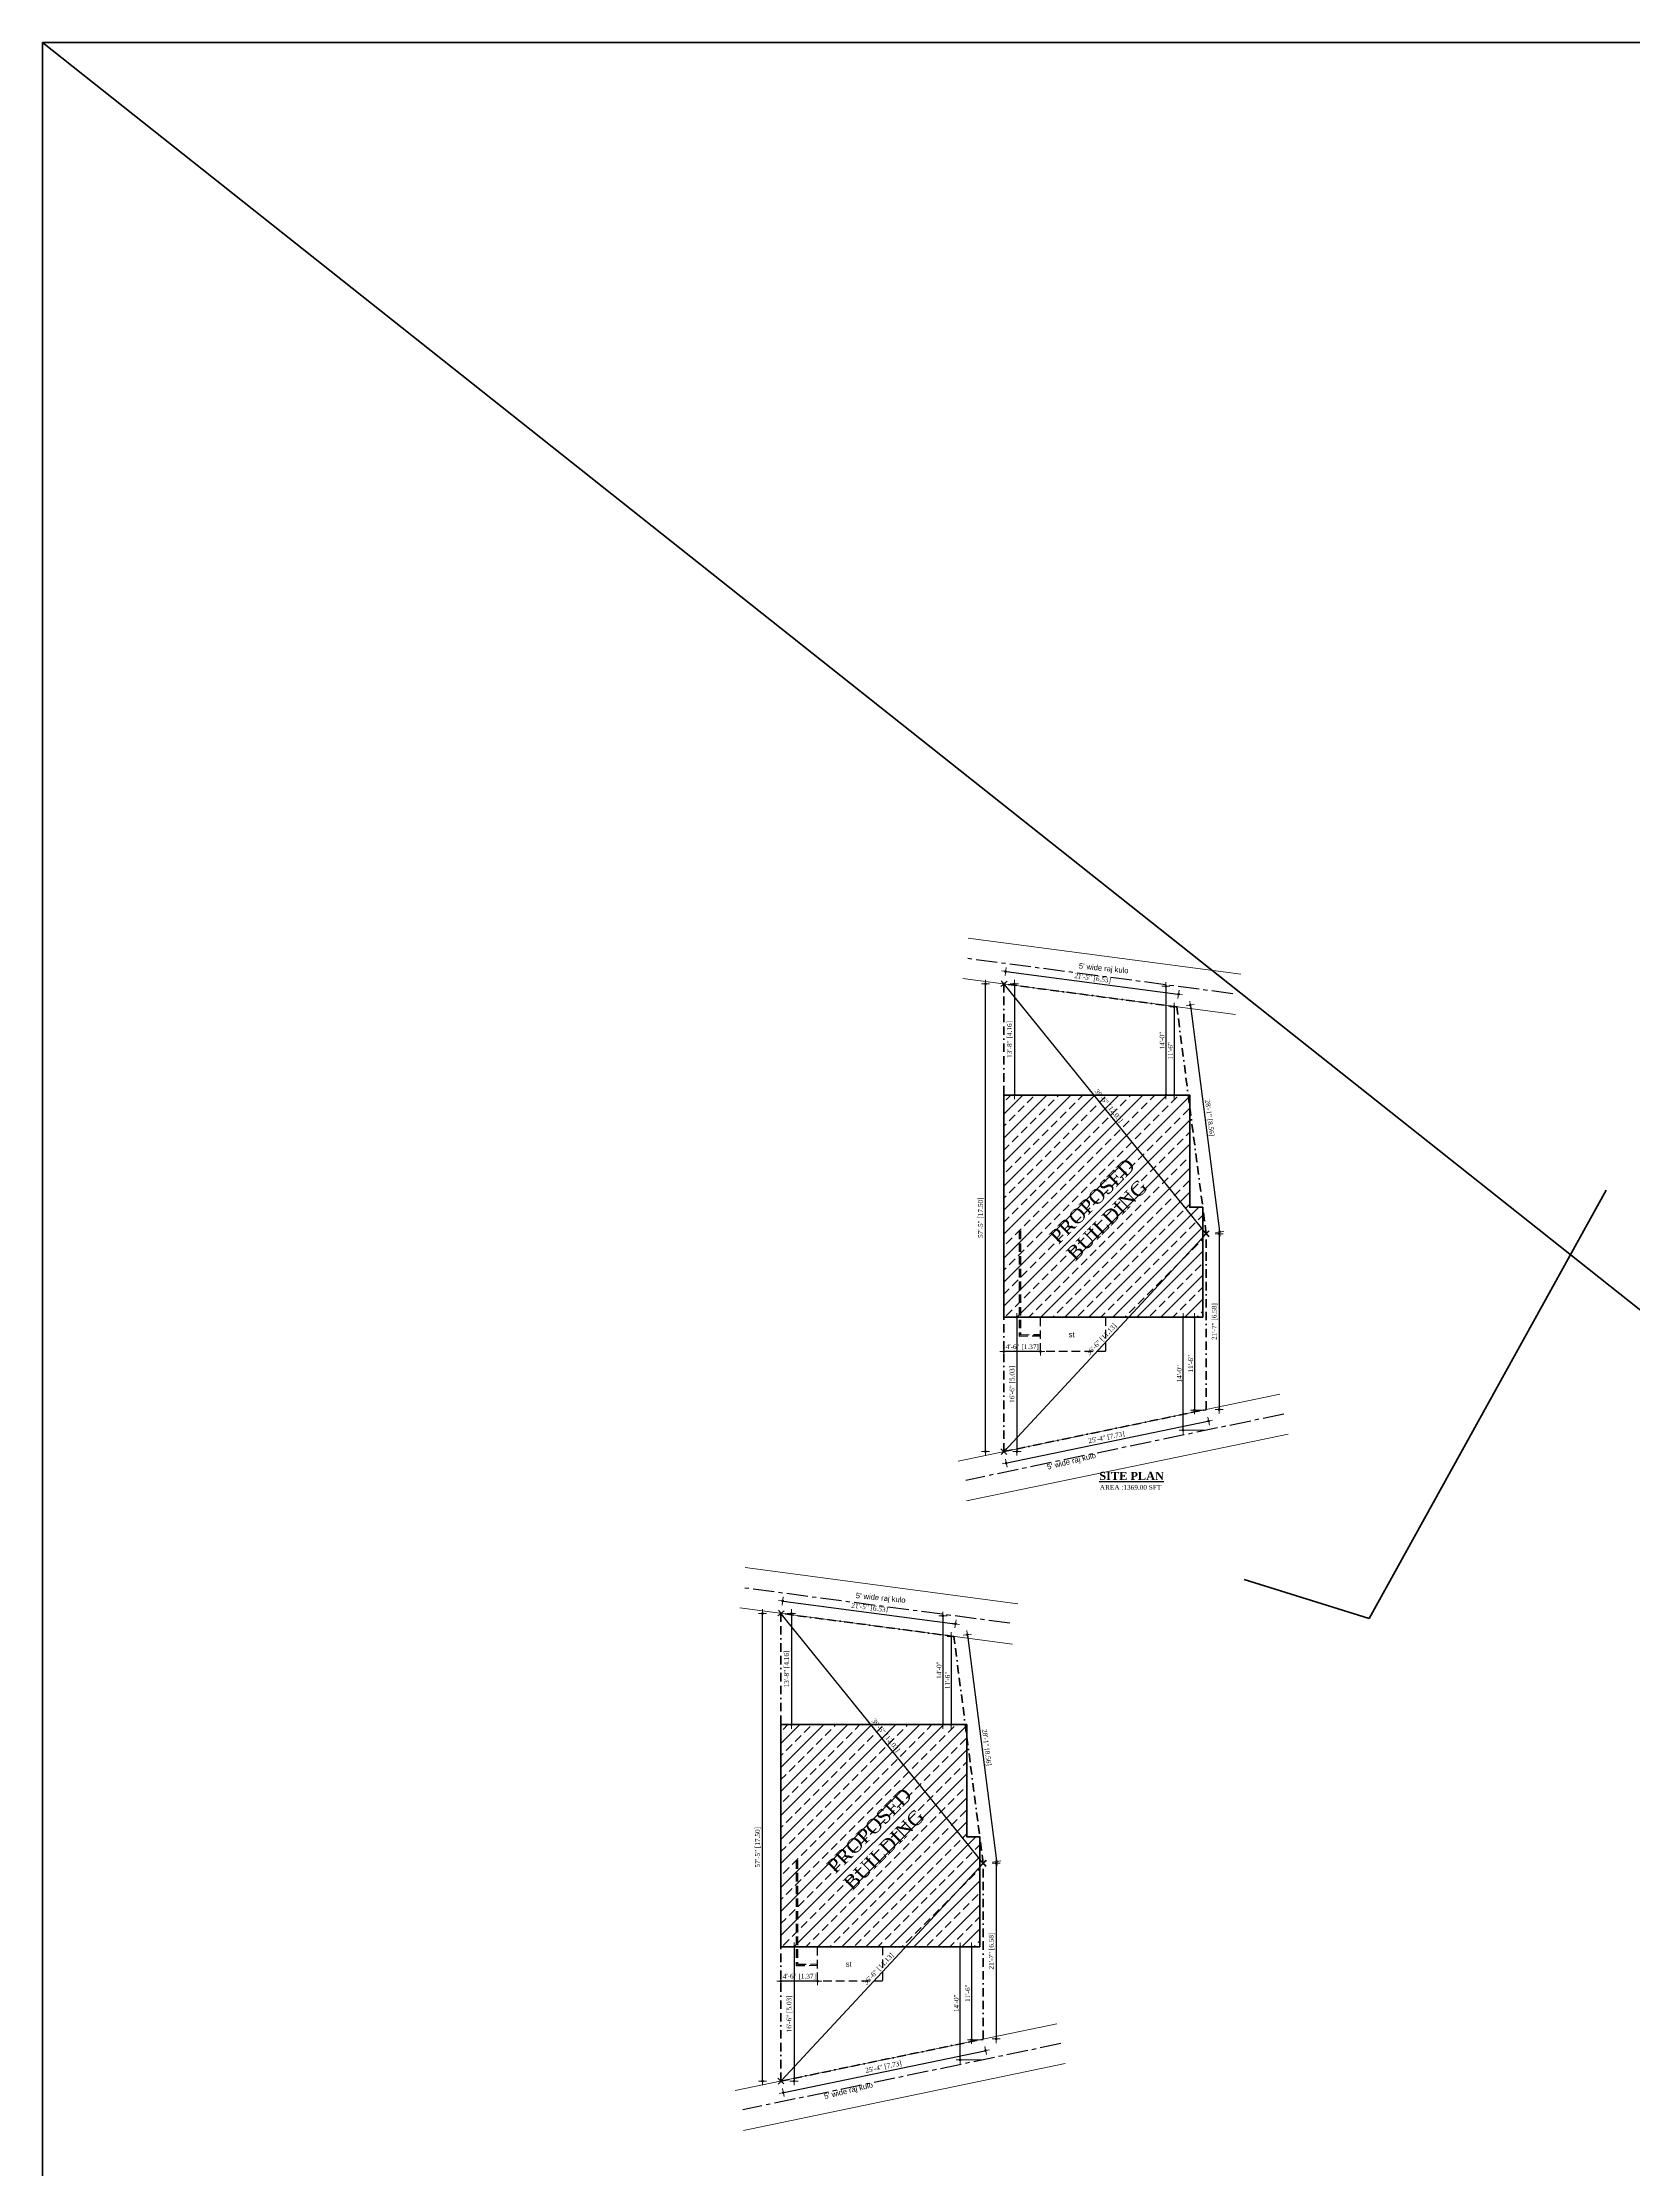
# Model space of a CAD drawing. Header units: feet. Extents: x 4160 to 31260, y -20219 to -1382.
# Drawn here: x 4160 to 6504, y -4836 to -1703 of the extents above; entities that cross this region are included whole.
import ezdxf

# ---------------------------------------------------------------- set-up
doc = ezdxf.new("R2010")
doc.units = ezdxf.units.FT
doc.header["$LTSCALE"] = 50
doc.header["$MEASUREMENT"] = 0
doc.header["$PDMODE"] = 34
for name, pattern in [('BORDER', [1.75, 0.5, -0.25, 0.5, -0.25, 0, -0.25]), ('CENTER', [2, 1.25, -0.25, 0.25, -0.25]), ('HIDDEN', [0.375, 0.25, -0.125])]:
    doc.linetypes.add(name, pattern=pattern)
for name, color, linetype in [('CL', 253, 'CENTER'), ('DW', 10, 'Continuous'), ('Text', 7, 'Continuous')]:
    doc.layers.add(name, color=color, linetype=linetype)
for name, color, linetype, lineweight in [('DIMENSION', 142, 'Continuous', 13), ('HACTH', 8, 'Continuous', 13), ('stair', 140, 'Continuous', 18), ('Text_.13', 254, 'Continuous', 13), ('wall', 6, 'Continuous', 40)]:
    doc.layers.add(name, color=color, linetype=linetype, lineweight=lineweight)
doc.styles.add('7 INCH', font='times.ttf', dxfattribs={"height": 7})
doc.styles.add('PRADEEP', font='times.ttf', dxfattribs={"height": 7})
doc.styles.get("Standard").update_dxf_attribs({"font": 'arial.ttf'})
doc.dimstyles.new('7 INCH', dxfattribs={"dimscale": 0, "dimtxt": 7, "dimasz": 1, "dimexe": 2, "dimexo": 9, "dimgap": 2, "dimtad": 1, "dimdec": 0, "dimzin": 3, "dimdsep": 46, "dimlunit": 4, "dimtxsty": '7 INCH', "dimblk": 'DIM', "dimcen": 3, "dimdle": 3, "dimse1": 1, "dimse2": 1, "dimclrd": 256, "dimclre": 256, "dimclrt": 7, "dimadec": 1, "dimazin": 2, "dimtfac": 1, "dimtdec": 0, "dimtix": 1, "dimtofl": 0, "dimtmove": 2, "dimatfit": 3, "dimldrblk": 'DIM', "dimfxl": 2, "dimfrac": 2, "dimtolj": 2, "dimtzin": 0, "dimarcsym": 0})

# ---------------------------------------------------------------- blocks, each defined once
blk = doc.blocks.new('DIM')
at = {"layer": 'DIMENSION'}
h = blk.add_hatch(color=256, dxfattribs=at)
h.paths.add_polyline_path([(0, 1.3), (0, 0), (1.3, 0, 0.414214)])
h.paths.add_polyline_path([(1.3, 0), (0, 0), (0, -1.3, 0.414214)])
h.paths.add_polyline_path([(0, 0), (-1.3, 0, 0.414214), (0, -1.3)])
h.paths.add_polyline_path([(0, 1.3, 0.414214), (-1.3, 0), (0, 0)])
for p, q in [((-6, 0), (6, 0)), ((0, 6), (0, -6))]:
    blk.add_line(p, q, dxfattribs=at)
blk.add_circle((0, 0), 1.28, dxfattribs=at)
blk = doc.blocks.new('*D145')
at = {"layer": 'Defpoints', "color": 0, "ltscale": 0.1, "transparency": 16777216}
for p in [(5220.6, -4016.9), (5247.8, -4016.9), (5247.8, -4705.9)]:
    blk.add_point(p, dxfattribs=at)
at = {"layer": 'DIMENSION', "lineweight": -2, "ltscale": 0.1, "transparency": 16777216}
blk.add_line((5220.6, -4704.9), (5220.6, -4017.9), dxfattribs=at)
for p, rotation in [((5220.6, -4016.9), 90), ((5220.6, -4705.9), 270)]:
    blk.add_blockref('DIM', p, dxfattribs=dict(at, rotation=rotation))
at = {"layer": 'DIMENSION', "color": 7, "ltscale": 0.1, "transparency": 16777216, "insert": (5214, -4361.4), "char_height": 7, "attachment_point": 5, "rotation": 90, "style": '7 INCH'}
blk.add_mtext('\\A2;57\'-5" [17.50]', dxfattribs=at)
blk = doc.blocks.new('*D146')
at = {"layer": 'Defpoints', "color": 0, "ltscale": 0.1, "transparency": 16777216}
for p in [(5247.8, -4016.9), (5505, -4032.3), (5502.6, -4050.7)]:
    blk.add_point(p, dxfattribs=at)
at = {"layer": 'DIMENSION', "lineweight": -2, "ltscale": 0.1, "transparency": 16777216}
blk.add_line((5251.2, -3998.7), (5504, -4032.2), dxfattribs=at)
for p, rotation in [((5250.3, -3998.6), 172.4452211242076), ((5505, -4032.3), 352.4452211242076)]:
    blk.add_blockref('DIM', p, dxfattribs=dict(at, rotation=rotation))
at = {"layer": 'DIMENSION', "color": 7, "ltscale": 0.1, "transparency": 16777216, "insert": (5378.5, -4009), "char_height": 7, "attachment_point": 5, "rotation": 352.4452, "style": '7 INCH'}
blk.add_mtext('\\A2;21\'-5" [6.53]', dxfattribs=at)
blk = doc.blocks.new('*D147')
at = {"layer": 'Defpoints', "color": 0, "ltscale": 0.1, "transparency": 16777216}
for p in [(5502.6, -4050.7), (5545.8, -4384.9), (5565.7, -4382.4)]:
    blk.add_point(p, dxfattribs=at)
at = {"layer": 'DIMENSION', "lineweight": -2, "ltscale": 0.1, "transparency": 16777216}
blk.add_line((5522.6, -4049.1), (5565.5, -4381.4), dxfattribs=at)
for p, rotation in [((5522.4, -4048.2), 97.37076772176067), ((5565.7, -4382.4), 277.3707677217607)]:
    blk.add_blockref('DIM', p, dxfattribs=dict(at, rotation=rotation))
at = {"layer": 'DIMENSION', "color": 7, "ltscale": 0.1, "transparency": 16777216, "insert": (5550.5, -4214.4), "char_height": 7, "attachment_point": 5, "rotation": 277.3708, "style": '7 INCH'}
blk.add_mtext('\\A2;28\'-1" [8.56]', dxfattribs=at)
blk = doc.blocks.new('*D148')
at = {"layer": 'Defpoints', "color": 0, "ltscale": 0.1, "transparency": 16777216}
for p in [(5545.8, -4384.9), (5545.8, -4643.9), (5564.9, -4643.9)]:
    blk.add_point(p, dxfattribs=at)
at = {"layer": 'DIMENSION', "lineweight": -2, "ltscale": 0.1, "transparency": 16777216}
blk.add_line((5564.9, -4385.9), (5564.9, -4642.9), dxfattribs=at)
for p, rotation in [((5564.9, -4384.9), 90), ((5564.9, -4643.9), 270)]:
    blk.add_blockref('DIM', p, dxfattribs=dict(at, rotation=rotation))
at = {"layer": 'DIMENSION', "color": 7, "ltscale": 0.1, "transparency": 16777216, "insert": (5558.4, -4514.4), "char_height": 7, "attachment_point": 5, "rotation": 90, "style": '7 INCH'}
blk.add_mtext('\\A2;21\'-7" [6.58]', dxfattribs=at)
blk = doc.blocks.new('*D149')
at = {"layer": 'Defpoints', "color": 0, "ltscale": 0.1, "transparency": 16777216}
for p in [(5545.8, -4643.9), (5549.3, -4660.9), (5247.8, -4705.9)]:
    blk.add_point(p, dxfattribs=at)
at = {"layer": 'DIMENSION', "lineweight": -2, "ltscale": 0.1, "transparency": 16777216}
blk.add_line((5252.3, -4722.7), (5548.4, -4661.1), dxfattribs=at)
for p, rotation in [((5549.3, -4660.9), 11.7520700005741), ((5251.3, -4722.9), 191.7520700005741)]:
    blk.add_blockref('DIM', p, dxfattribs=dict(at, rotation=rotation))
at = {"layer": 'DIMENSION', "color": 7, "ltscale": 0.1, "transparency": 16777216, "insert": (5399, -4685.5), "char_height": 7, "attachment_point": 5, "rotation": 11.7521, "style": '7 INCH'}
blk.add_mtext('\\A2;25\'-4" [7.73]', dxfattribs=at)
blk = doc.blocks.new('*D150')
at = {"layer": 'Defpoints', "color": 0, "ltscale": 0.1, "transparency": 16777216}
for p in [(5247.8, -4016.9), (5247.8, -4180.8), (5263.2, -4180.8)]:
    blk.add_point(p, dxfattribs=at)
at = {"layer": 'DIMENSION', "lineweight": -2, "ltscale": 0.1, "transparency": 16777216}
blk.add_line((5263.2, -4017.9), (5263.2, -4179.8), dxfattribs=at)
for p, rotation in [((5263.2, -4016.9), 90), ((5263.2, -4180.8), 270)]:
    blk.add_blockref('DIM', p, dxfattribs=dict(at, rotation=rotation))
at = {"layer": 'DIMENSION', "color": 7, "ltscale": 0.1, "transparency": 16777216, "insert": (5256.7, -4098.8), "char_height": 7, "attachment_point": 5, "rotation": 90, "style": '7 INCH'}
blk.add_mtext('\\A2;13\'-8" [4.16]', dxfattribs=at)
blk = doc.blocks.new('*D151')
at = {"layer": 'Defpoints', "color": 0, "ltscale": 0.1, "transparency": 16777216}
for p in [(5502.6, -4050.7), (5498.7, -4180.8), (5502.6, -4180.8)]:
    blk.add_point(p, dxfattribs=at)
at = {"layer": 'DIMENSION', "lineweight": -2, "ltscale": 0.1, "transparency": 16777216}
blk.add_line((5498.7, -4051.7), (5498.7, -4179.8), dxfattribs=at)
for p, rotation in [((5498.7, -4050.7), 90), ((5498.7, -4180.8), 270)]:
    blk.add_blockref('DIM', p, dxfattribs=dict(at, rotation=rotation))
at = {"layer": 'DIMENSION', "color": 7, "ltscale": 0.1, "transparency": 16777216, "insert": (5493.1, -4115.7), "char_height": 7, "attachment_point": 5, "rotation": 90, "style": '7 INCH'}
blk.add_mtext('\\A2;11\'-6"', dxfattribs=at)
blk = doc.blocks.new('*D152')
at = {"layer": 'Defpoints', "color": 0, "ltscale": 0.1, "transparency": 16777216}
for p in [(5247.8, -4507.9), (5267.1, -4705.9), (5267.1, -4705.9)]:
    blk.add_point(p, dxfattribs=at)
at = {"layer": 'DIMENSION', "lineweight": -2, "ltscale": 0.1, "transparency": 16777216}
blk.add_line((5267.1, -4508.9), (5267.1, -4704.9), dxfattribs=at)
for p, rotation in [((5267.1, -4507.9), 90), ((5267.1, -4705.9), 270)]:
    blk.add_blockref('DIM', p, dxfattribs=dict(at, rotation=rotation))
at = {"layer": 'DIMENSION', "color": 7, "ltscale": 0.1, "transparency": 16777216, "insert": (5260.5, -4606.9), "char_height": 7, "attachment_point": 5, "rotation": 90, "style": '7 INCH'}
blk.add_mtext('\\A2;16\'-6" [5.03]', dxfattribs=at)
blk = doc.blocks.new('*D291')
at = {"layer": 'Defpoints', "color": 0, "ltscale": 0.1, "transparency": 16777216}
for p in [(5247.8, -4558.6), (5247.8, -4558.6), (5301.9, -4558.6)]:
    blk.add_point(p, dxfattribs=at)
at = {"layer": 'DIMENSION', "lineweight": -2, "ltscale": 0.1, "transparency": 16777216}
blk.add_line((5300.9, -4558.6), (5248.8, -4558.6), dxfattribs=at)
at = {"layer": 'DIMENSION', "lineweight": -2, "ltscale": 0.1, "transparency": 16777216, "rotation": 180}
blk.add_blockref('DIM', (5247.8, -4558.6), dxfattribs=at)
at = {"layer": 'DIMENSION', "lineweight": -2, "ltscale": 0.1, "transparency": 16777216}
blk.add_blockref('DIM', (5301.9, -4558.6), dxfattribs=at)
at = {"layer": 'DIMENSION', "color": 7, "ltscale": 0.1, "transparency": 16777216, "insert": (5274.9, -4552.1), "char_height": 7, "attachment_point": 5, "style": '7 INCH'}
blk.add_mtext('\\A2;4\'-6" [1.37]', dxfattribs=at)
blk = doc.blocks.new('*D292')
at = {"layer": 'Defpoints', "color": 0, "ltscale": 0.1, "transparency": 16777216}
for p in [(5545.8, -4384.9), (5247.8, -4705.9), (5247.8, -4705.9)]:
    blk.add_point(p, dxfattribs=at)
at = {"layer": 'DIMENSION', "lineweight": -2, "ltscale": 0.1, "transparency": 16777216}
blk.add_line((5545.1, -4385.7), (5248.5, -4705.2), dxfattribs=at)
for p, rotation in [((5545.8, -4384.9), 47.12731454829735), ((5247.8, -4705.9), 227.1273145482974)]:
    blk.add_blockref('DIM', p, dxfattribs=dict(at, rotation=rotation))
at = {"layer": 'DIMENSION', "color": 7, "ltscale": 0.1, "transparency": 16777216, "insert": (5392, -4541), "char_height": 7, "attachment_point": 5, "rotation": 47.1273, "style": '7 INCH'}
blk.add_mtext('\\A2;36\'-6" [11.13]', dxfattribs=at)
blk = doc.blocks.new('*D293')
at = {"layer": 'Defpoints', "color": 0, "ltscale": 0.1, "transparency": 16777216}
for p in [(5247.8, -4016.9), (5247.8, -4016.9), (5545.8, -4384.9)]:
    blk.add_point(p, dxfattribs=at)
at = {"layer": 'DIMENSION', "lineweight": -2, "ltscale": 0.1, "transparency": 16777216}
blk.add_line((5545.2, -4384.2), (5248.4, -4017.7), dxfattribs=at)
for p, rotation in [((5247.8, -4016.9), 128.9998962064629), ((5545.8, -4384.9), 308.9998962064629)]:
    blk.add_blockref('DIM', p, dxfattribs=dict(at, rotation=rotation))
at = {"layer": 'DIMENSION', "color": 7, "ltscale": 0.1, "transparency": 16777216, "insert": (5401.9, -4196.8), "char_height": 7, "attachment_point": 5, "rotation": 308.9999, "style": '7 INCH'}
blk.add_mtext('\\A2;39\'-6" [12.03]', dxfattribs=at)
blk = doc.blocks.new('*D294')
at = {"layer": 'Defpoints', "color": 0, "ltscale": 0.1, "transparency": 16777216}
for p in [(5540.8, -4507.9), (5528.5, -4645), (5540.8, -4645)]:
    blk.add_point(p, dxfattribs=at)
at = {"layer": 'DIMENSION', "lineweight": -2, "ltscale": 0.1, "transparency": 16777216}
blk.add_line((5528.5, -4508.9), (5528.5, -4644), dxfattribs=at)
for p, rotation in [((5528.5, -4507.9), 90), ((5528.5, -4645), 270)]:
    blk.add_blockref('DIM', p, dxfattribs=dict(at, rotation=rotation))
at = {"layer": 'DIMENSION', "color": 7, "ltscale": 0.1, "transparency": 16777216, "insert": (5523, -4576.5), "char_height": 7, "attachment_point": 5, "rotation": 90, "style": '7 INCH'}
blk.add_mtext('\\A2;11\'-6"', dxfattribs=at)
blk = doc.blocks.new('*D295')
at = {"layer": 'Defpoints', "color": 0, "ltscale": 0.1, "transparency": 16777216}
for p in [(5511.8, -4507.9), (5540.8, -4507.9), (5545.8, -4674.6)]:
    blk.add_point(p, dxfattribs=at)
at = {"layer": 'DIMENSION', "lineweight": -2, "ltscale": 0.1, "transparency": 16777216}
blk.add_line((5511.8, -4673.6), (5511.8, -4508.9), dxfattribs=at)
for p, rotation in [((5511.8, -4507.9), 90), ((5511.8, -4674.6), 270)]:
    blk.add_blockref('DIM', p, dxfattribs=dict(at, rotation=rotation))
at = {"layer": 'DIMENSION', "color": 7, "ltscale": 0.1, "transparency": 16777216, "insert": (5506.2, -4591.3), "char_height": 7, "attachment_point": 5, "rotation": 90, "style": '7 INCH'}
blk.add_mtext('\\A2;14\'-0"', dxfattribs=at)
blk = doc.blocks.new('*D296')
at = {"layer": 'Defpoints', "color": 0, "ltscale": 0.1, "transparency": 16777216}
for p in [(5502.6, -4020.5), (5486.5, -4180.8), (5519.4, -4180.8)]:
    blk.add_point(p, dxfattribs=at)
at = {"layer": 'DIMENSION', "lineweight": -2, "ltscale": 0.1, "transparency": 16777216}
blk.add_line((5486.5, -4021.5), (5486.5, -4179.8), dxfattribs=at)
for p, rotation in [((5486.5, -4020.5), 90), ((5486.5, -4180.8), 270)]:
    blk.add_blockref('DIM', p, dxfattribs=dict(at, rotation=rotation))
at = {"layer": 'DIMENSION', "color": 7, "ltscale": 0.1, "transparency": 16777216, "insert": (5480.9, -4100.6), "char_height": 7, "attachment_point": 5, "rotation": 90, "style": '7 INCH'}
blk.add_mtext('\\A2;14\'-0"', dxfattribs=at)
blk = doc.blocks.new('*D326')
at = {"layer": 'Defpoints', "color": 0, "ltscale": 0.1, "transparency": 16777216}
for p in [(5549.1, -3089.5), (5576.3, -3089.5), (5576.3, -3778.5)]:
    blk.add_point(p, dxfattribs=at)
at = {"layer": 'DIMENSION', "lineweight": -2, "ltscale": 0.1, "transparency": 16777216}
blk.add_line((5549.1, -3777.5), (5549.1, -3090.5), dxfattribs=at)
for p, rotation in [((5549.1, -3089.5), 90), ((5549.1, -3778.5), 270)]:
    blk.add_blockref('DIM', p, dxfattribs=dict(at, rotation=rotation))
at = {"layer": 'DIMENSION', "color": 7, "ltscale": 0.1, "transparency": 16777216, "insert": (5542.5, -3434), "char_height": 7, "attachment_point": 5, "rotation": 90, "style": '7 INCH'}
blk.add_mtext('\\A2;57\'-5" [17.50]', dxfattribs=at)
blk = doc.blocks.new('*D321')
at = {"layer": 'Defpoints', "color": 0, "ltscale": 0.1, "transparency": 16777216}
for p in [(5576.3, -3089.5), (5831.1, -3123.3), (5833.5, -3104.9)]:
    blk.add_point(p, dxfattribs=at)
at = {"layer": 'DIMENSION', "lineweight": -2, "ltscale": 0.1, "transparency": 16777216}
blk.add_line((5579.8, -3071.3), (5832.5, -3104.8), dxfattribs=at)
for p, rotation in [((5578.8, -3071.2), 172.4452211242076), ((5833.5, -3104.9), 352.4452211242076)]:
    blk.add_blockref('DIM', p, dxfattribs=dict(at, rotation=rotation))
at = {"layer": 'DIMENSION', "color": 7, "ltscale": 0.1, "transparency": 16777216, "insert": (5707, -3081.6), "char_height": 7, "attachment_point": 5, "rotation": 352.4452, "style": '7 INCH'}
blk.add_mtext('\\A2;21\'-5" [6.53]', dxfattribs=at)
blk = doc.blocks.new('*D322')
at = {"layer": 'Defpoints', "color": 0, "ltscale": 0.1, "transparency": 16777216}
for p in [(5831.1, -3123.3), (5874.3, -3457.5), (5894.2, -3455)]:
    blk.add_point(p, dxfattribs=at)
at = {"layer": 'DIMENSION', "lineweight": -2, "ltscale": 0.1, "transparency": 16777216}
blk.add_line((5851.1, -3121.7), (5894, -3454), dxfattribs=at)
for p, rotation in [((5850.9, -3120.8), 97.37076772176067), ((5894.2, -3455), 277.3707677217607)]:
    blk.add_blockref('DIM', p, dxfattribs=dict(at, rotation=rotation))
at = {"layer": 'DIMENSION', "color": 7, "ltscale": 0.1, "transparency": 16777216, "insert": (5879, -3287), "char_height": 7, "attachment_point": 5, "rotation": 277.3708, "style": '7 INCH'}
blk.add_mtext('\\A2;28\'-1" [8.56]', dxfattribs=at)
blk = doc.blocks.new('*D323')
at = {"layer": 'Defpoints', "color": 0, "ltscale": 0.1, "transparency": 16777216}
for p in [(5874.3, -3457.5), (5874.3, -3716.5), (5893.4, -3716.5)]:
    blk.add_point(p, dxfattribs=at)
at = {"layer": 'DIMENSION', "lineweight": -2, "ltscale": 0.1, "transparency": 16777216}
blk.add_line((5893.4, -3458.5), (5893.4, -3715.5), dxfattribs=at)
for p, rotation in [((5893.4, -3457.5), 90), ((5893.4, -3716.5), 270)]:
    blk.add_blockref('DIM', p, dxfattribs=dict(at, rotation=rotation))
at = {"layer": 'DIMENSION', "color": 7, "ltscale": 0.1, "transparency": 16777216, "insert": (5886.9, -3587), "char_height": 7, "attachment_point": 5, "rotation": 90, "style": '7 INCH'}
blk.add_mtext('\\A2;21\'-7" [6.58]', dxfattribs=at)
blk = doc.blocks.new('*D316')
at = {"layer": 'Defpoints', "color": 0, "ltscale": 0.1, "transparency": 16777216}
for p in [(5874.3, -3716.5), (5877.9, -3733.5), (5576.3, -3778.5)]:
    blk.add_point(p, dxfattribs=at)
at = {"layer": 'DIMENSION', "lineweight": -2, "ltscale": 0.1, "transparency": 16777216}
blk.add_line((5580.8, -3795.3), (5876.9, -3733.7), dxfattribs=at)
for p, rotation in [((5877.9, -3733.5), 11.7520700005741), ((5579.8, -3795.5), 191.7520700005741)]:
    blk.add_blockref('DIM', p, dxfattribs=dict(at, rotation=rotation))
at = {"layer": 'DIMENSION', "color": 7, "ltscale": 0.1, "transparency": 16777216, "insert": (5727.5, -3758.1), "char_height": 7, "attachment_point": 5, "rotation": 11.7521, "style": '7 INCH'}
blk.add_mtext('\\A2;25\'-4" [7.73]', dxfattribs=at)
blk = doc.blocks.new('*D324')
at = {"layer": 'Defpoints', "color": 0, "ltscale": 0.1, "transparency": 16777216}
for p in [(5576.3, -3089.5), (5576.3, -3253.4), (5591.7, -3253.4)]:
    blk.add_point(p, dxfattribs=at)
at = {"layer": 'DIMENSION', "lineweight": -2, "ltscale": 0.1, "transparency": 16777216}
blk.add_line((5591.7, -3090.5), (5591.7, -3252.4), dxfattribs=at)
for p, rotation in [((5591.7, -3089.5), 90), ((5591.7, -3253.4), 270)]:
    blk.add_blockref('DIM', p, dxfattribs=dict(at, rotation=rotation))
at = {"layer": 'DIMENSION', "color": 7, "ltscale": 0.1, "transparency": 16777216, "insert": (5585.2, -3171.4), "char_height": 7, "attachment_point": 5, "rotation": 90, "style": '7 INCH'}
blk.add_mtext('\\A2;13\'-8" [4.16]', dxfattribs=at)
blk = doc.blocks.new('*D317')
at = {"layer": 'Defpoints', "color": 0, "ltscale": 0.1, "transparency": 16777216}
for p in [(5831.1, -3123.3), (5827.2, -3253.4), (5831.1, -3253.4)]:
    blk.add_point(p, dxfattribs=at)
at = {"layer": 'DIMENSION', "lineweight": -2, "ltscale": 0.1, "transparency": 16777216}
blk.add_line((5827.2, -3124.3), (5827.2, -3252.4), dxfattribs=at)
for p, rotation in [((5827.2, -3123.3), 90), ((5827.2, -3253.4), 270)]:
    blk.add_blockref('DIM', p, dxfattribs=dict(at, rotation=rotation))
at = {"layer": 'DIMENSION', "color": 7, "ltscale": 0.1, "transparency": 16777216, "insert": (5821.6, -3188.3), "char_height": 7, "attachment_point": 5, "rotation": 90, "style": '7 INCH'}
blk.add_mtext('\\A2;11\'-6"', dxfattribs=at)
blk = doc.blocks.new('*D325')
at = {"layer": 'Defpoints', "color": 0, "ltscale": 0.1, "transparency": 16777216}
for p in [(5576.3, -3580.5), (5595.6, -3778.5), (5595.6, -3778.5)]:
    blk.add_point(p, dxfattribs=at)
at = {"layer": 'DIMENSION', "lineweight": -2, "ltscale": 0.1, "transparency": 16777216}
blk.add_line((5595.6, -3581.5), (5595.6, -3777.5), dxfattribs=at)
for p, rotation in [((5595.6, -3580.5), 90), ((5595.6, -3778.5), 270)]:
    blk.add_blockref('DIM', p, dxfattribs=dict(at, rotation=rotation))
at = {"layer": 'DIMENSION', "color": 7, "ltscale": 0.1, "transparency": 16777216, "insert": (5589.1, -3679.5), "char_height": 7, "attachment_point": 5, "rotation": 90, "style": '7 INCH'}
blk.add_mtext('\\A2;16\'-6" [5.03]', dxfattribs=at)
blk = doc.blocks.new('*D320')
at = {"layer": 'Defpoints', "color": 0, "ltscale": 0.1, "transparency": 16777216}
for p in [(5576.3, -3631.2), (5576.3, -3631.2), (5630.4, -3631.2)]:
    blk.add_point(p, dxfattribs=at)
at = {"layer": 'DIMENSION', "lineweight": -2, "ltscale": 0.1, "transparency": 16777216}
blk.add_line((5629.4, -3631.2), (5577.3, -3631.2), dxfattribs=at)
at = {"layer": 'DIMENSION', "lineweight": -2, "ltscale": 0.1, "transparency": 16777216, "rotation": 180}
blk.add_blockref('DIM', (5576.3, -3631.2), dxfattribs=at)
at = {"layer": 'DIMENSION', "lineweight": -2, "ltscale": 0.1, "transparency": 16777216}
blk.add_blockref('DIM', (5630.4, -3631.2), dxfattribs=at)
at = {"layer": 'DIMENSION', "color": 7, "ltscale": 0.1, "transparency": 16777216, "insert": (5603.4, -3624.7), "char_height": 7, "attachment_point": 5, "style": '7 INCH'}
blk.add_mtext('\\A2;4\'-6" [1.37]', dxfattribs=at)
blk = doc.blocks.new('*D314')
at = {"layer": 'Defpoints', "color": 0, "ltscale": 0.1, "transparency": 16777216}
for p in [(5874.3, -3457.5), (5576.3, -3778.5), (5576.3, -3778.5)]:
    blk.add_point(p, dxfattribs=at)
at = {"layer": 'DIMENSION', "lineweight": -2, "ltscale": 0.1, "transparency": 16777216}
blk.add_line((5873.6, -3458.3), (5577, -3777.8), dxfattribs=at)
for p, rotation in [((5874.3, -3457.5), 47.12731454829735), ((5576.3, -3778.5), 227.1273145482974)]:
    blk.add_blockref('DIM', p, dxfattribs=dict(at, rotation=rotation))
at = {"layer": 'DIMENSION', "color": 7, "ltscale": 0.1, "transparency": 16777216, "insert": (5720.5, -3613.6), "char_height": 7, "attachment_point": 5, "rotation": 47.1273, "style": '7 INCH'}
blk.add_mtext('\\A2;36\'-6" [11.13]', dxfattribs=at)
blk = doc.blocks.new('*D315')
at = {"layer": 'Defpoints', "color": 0, "ltscale": 0.1, "transparency": 16777216}
for p in [(5576.3, -3089.5), (5576.3, -3089.5), (5874.3, -3457.5)]:
    blk.add_point(p, dxfattribs=at)
at = {"layer": 'DIMENSION', "lineweight": -2, "ltscale": 0.1, "transparency": 16777216}
blk.add_line((5873.7, -3456.8), (5577, -3090.3), dxfattribs=at)
for p, rotation in [((5576.3, -3089.5), 128.9998962064628), ((5874.3, -3457.5), 308.9998962064628)]:
    blk.add_blockref('DIM', p, dxfattribs=dict(at, rotation=rotation))
at = {"layer": 'DIMENSION', "color": 7, "ltscale": 0.1, "transparency": 16777216, "insert": (5730.4, -3269.4), "char_height": 7, "attachment_point": 5, "rotation": 308.9999, "style": '7 INCH'}
blk.add_mtext('\\A2;39\'-6" [12.03]', dxfattribs=at)
blk = doc.blocks.new('*D318')
at = {"layer": 'Defpoints', "color": 0, "ltscale": 0.1, "transparency": 16777216}
for p in [(5869.3, -3580.5), (5857, -3717.6), (5869.3, -3717.6)]:
    blk.add_point(p, dxfattribs=at)
at = {"layer": 'DIMENSION', "lineweight": -2, "ltscale": 0.1, "transparency": 16777216}
blk.add_line((5857, -3581.5), (5857, -3716.6), dxfattribs=at)
for p, rotation in [((5857, -3580.5), 90), ((5857, -3717.6), 270)]:
    blk.add_blockref('DIM', p, dxfattribs=dict(at, rotation=rotation))
at = {"layer": 'DIMENSION', "color": 7, "ltscale": 0.1, "transparency": 16777216, "insert": (5851.5, -3649.1), "char_height": 7, "attachment_point": 5, "rotation": 90, "style": '7 INCH'}
blk.add_mtext('\\A2;11\'-6"', dxfattribs=at)
blk = doc.blocks.new('*D313')
at = {"layer": 'Defpoints', "color": 0, "ltscale": 0.1, "transparency": 16777216}
for p in [(5840.3, -3580.5), (5869.3, -3580.5), (5874.3, -3747.2)]:
    blk.add_point(p, dxfattribs=at)
at = {"layer": 'DIMENSION', "lineweight": -2, "ltscale": 0.1, "transparency": 16777216}
blk.add_line((5840.3, -3746.2), (5840.3, -3581.5), dxfattribs=at)
for p, rotation in [((5840.3, -3580.5), 90), ((5840.3, -3747.2), 270)]:
    blk.add_blockref('DIM', p, dxfattribs=dict(at, rotation=rotation))
at = {"layer": 'DIMENSION', "color": 7, "ltscale": 0.1, "transparency": 16777216, "insert": (5834.7, -3663.9), "char_height": 7, "attachment_point": 5, "rotation": 90, "style": '7 INCH'}
blk.add_mtext('\\A2;14\'-0"', dxfattribs=at)
blk = doc.blocks.new('*D319')
at = {"layer": 'Defpoints', "color": 0, "ltscale": 0.1, "transparency": 16777216}
for p in [(5831.1, -3093.1), (5815, -3253.4), (5847.9, -3253.4)]:
    blk.add_point(p, dxfattribs=at)
at = {"layer": 'DIMENSION', "lineweight": -2, "ltscale": 0.1, "transparency": 16777216}
blk.add_line((5815, -3094.1), (5815, -3252.4), dxfattribs=at)
for p, rotation in [((5815, -3093.1), 90), ((5815, -3253.4), 270)]:
    blk.add_blockref('DIM', p, dxfattribs=dict(at, rotation=rotation))
at = {"layer": 'DIMENSION', "color": 7, "ltscale": 0.1, "transparency": 16777216, "insert": (5809.4, -3173.2), "char_height": 7, "attachment_point": 5, "rotation": 90, "style": '7 INCH'}
blk.add_mtext('\\A2;14\'-0"', dxfattribs=at)

msp = doc.modelspace()

# ---------------------------------------------------------------- hatches: boundary and pattern name
at = {"layer": 'HACTH'}
h = msp.add_hatch(dxfattribs=at)
h.set_pattern_fill('ANSI33', color=256, scale=100)
h.set_pattern_definition([(45, (-13556.457, 4774.144), (-17.67767, 17.67767), []), (45, (-13538.78, 4774.144), (-17.67767, 17.67767), [12.5, -6.25])])
h.paths.add_polyline_path([(5576.32, -3580.54), (5869.28, -3580.54), (5869.28, -3418.54), (5850.21, -3418.54), (5850.21, -3271.12), (5847.91, -3253.36), (5576.32, -3253.36)])
h.paths.add_polyline_path([(5685.72, -3511.5), (5805.25, -3391.97), (5748.79, -3335.52), (5629.27, -3455.04)], flags=24)
h = msp.add_hatch(dxfattribs=at)
h.set_pattern_fill('ANSI33', color=256, scale=100)
h.set_pattern_definition([(45, (-13884.964, 3846.744), (-17.67767, 17.67767), []), (45, (-13867.287, 3846.744), (-17.67767, 17.67767), [12.5, -6.25])])
h.paths.add_polyline_path([(5247.81, -4507.94), (5540.77, -4507.94), (5540.77, -4345.94), (5521.7, -4345.94), (5521.7, -4198.52), (5519.41, -4180.76), (5247.81, -4180.76)])
h.paths.add_polyline_path([(5357.21, -4438.9), (5476.74, -4319.37), (5420.29, -4262.91), (5300.76, -4382.44)], flags=24)

# ---------------------------------------------------------------- linework, layer by layer
at = {"layer": 'CL', "ltscale": 0.5}
for p, q in [((5913.41, -3103.98), (5522.92, -3052.19)), ((5988.86, -3723.35), (5520.01, -3820.89)), ((5584.91, -4031.38), (5194.42, -3979.59)), ((5660.36, -4650.75), (5191.5, -4748.29))]:
    msp.add_line(p, q, dxfattribs=at)
at = {"layer": 'DIMENSION', "ltscale": 0.1}
for p, q in [((5523.68, -3022.03), (5925.25, -3075.29)), ((5515.79, -3081.51), (5917.36, -3134.77)), ((5509.12, -3792.52), (5982.75, -3693.98)), ((5521.34, -3851.26), (5994.98, -3752.72)), ((5195.17, -3949.43), (5596.74, -4002.69)), ((5187.28, -4008.91), (5588.85, -4062.16)), ((5180.61, -4719.92), (5654.25, -4621.38)), ((5192.83, -4778.66), (5666.47, -4680.12))]:
    msp.add_line(p, q, dxfattribs=at)
at = {"layer": 'DW', "linetype": 'HIDDEN'}
for points in [[(5598.97, -3453.13), (5598.97, -3608.37), (5630.44, -3607.86)], [(5600.97, -3453.13), (5600.97, -3606.34), (5630.41, -3605.86)], [(5270.46, -4380.53), (5270.46, -4535.77), (5301.93, -4535.26)], [(5272.46, -4380.53), (5272.46, -4533.74), (5301.9, -4533.26)]]:
    msp.add_lwpolyline(points, dxfattribs=at)
for points in [[(5630.41, -3580.54), (5726.14, -3580.54), (5726.14, -3631.18), (5630.41, -3631.18)], [(5301.9, -4507.94), (5397.63, -4507.94), (5397.63, -4558.58), (5301.9, -4558.58)]]:
    msp.add_lwpolyline(points, close=True, dxfattribs=at)
at = {"layer": 'stair', "ltscale": 0.1}
for p, q in [((5863.03, -3717.59), (5874.32, -3717.59)), ((5846.29, -3747.18), (5874.32, -3747.18)), ((5534.53, -4644.99), (5545.82, -4644.99)), ((5517.78, -4674.58), (5545.82, -4674.58))]:
    msp.add_line(p, q, dxfattribs=at)
at = {"layer": 'wall', "ltscale": 0.1}
for p, q in [((4159.96, -1702.72), (11400.87, -7447.07)), ((6114.37, -4024.63), (6463.51, -3393.65)), ((5930.52, -3967.1), (6114.37, -4024.63))]:
    msp.add_line(p, q, dxfattribs=at)
at = {"layer": 'wall', "linetype": 'BORDER', "ltscale": 0.5}
for p, q in [((5831.09, -3123.32), (5576.32, -3089.54)), ((5576.32, -3089.54), (5576.32, -3778.54)), ((5874.32, -3457.54), (5831.09, -3123.32)), ((5874.32, -3716.54), (5874.32, -3457.54)), ((5576.32, -3778.54), (5874.32, -3716.54)), ((5502.58, -4050.72), (5247.81, -4016.94)), ((5247.81, -4016.94), (5247.81, -4705.94)), ((5545.82, -4384.94), (5502.58, -4050.72)), ((5545.82, -4643.94), (5545.82, -4384.94)), ((5247.81, -4705.94), (5545.82, -4643.94))]:
    msp.add_line(p, q, dxfattribs=at)
at = {"layer": 'wall', "ltscale": 0.1}
msp.add_lwpolyline([(4159.96, -1702.72), (11400.87, -1702.72), (11400.87, -7447.07), (4159.96, -7447.07)], close=True, dxfattribs=at)
for points in [[(5869.28, -3580.54), (5576.32, -3580.54), (5576.32, -3253.36), (5850.21, -3253.36), (5850.21, -3418.54), (5869.28, -3418.54), (5869.28, -3580.54)], [(5540.77, -4507.94), (5247.81, -4507.94), (5247.81, -4180.76), (5521.7, -4180.76), (5521.7, -4345.94), (5540.77, -4345.94), (5540.77, -4507.94)]]:
    msp.add_lwpolyline(points, dxfattribs=at)

# ---------------------------------------------------------------- texts
at = {"layer": 'Text', "style": '7 INCH'}
msp.add_text('AREA :1369.00 SFT', height=7, dxfattribs=at).set_placement((5717.61, -3834.72))
at = {"layer": 'Text', "ltscale": 0.1, "char_height": 21, "width": 289.8983, "attachment_point": 1, "rotation": 45, "style": '7 INCH'}
for insert in [(5641.74, -3459.37), (5313.24, -4386.77)]:
    msp.add_mtext('PROPOSED BUILDING', dxfattribs=dict(at, insert=insert))
at = {"layer": 'Text', "insert": (5716.84, -3808.37), "char_height": 12, "width": 233, "attachment_point": 1, "style": 'PRADEEP'}
msp.add_mtext('{\\fTimes New Roman|b1|i0|c0|p18;\\LSITE PLAN}', dxfattribs=at)
at = {"layer": 'Text_.13', "char_height": 8, "attachment_point": 1}
for s, insert, rotation in [("\\pxqc;5' wide raj kulo", (5645.55, -3054.94), 354.47018), ("5' wide raj kulo", (5639.09, -3797.41), 13.90812), ("\\pxqc;5' wide raj kulo", (5317.04, -3982.34), 354.47018), ("5' wide raj kulo", (5310.58, -4724.81), 13.90812)]:
    msp.add_mtext_dynamic_manual_height_columns(s, width=157.073, gutter_width=1, heights=[0], dxfattribs=dict(at, insert=insert, rotation=rotation))
for insert in [(5597.6, -3602.1), (5269.09, -4529.5)]:
    msp.add_mtext_dynamic_manual_height_columns('\\pxqc;st', width=157.073, gutter_width=1, heights=[0], dxfattribs=dict(at, insert=insert))

# ---------------------------------------------------------------- dimensions: what is measured, and where the dimension line sits
at = {"layer": 'DIMENSION', "ltscale": 0.1}
for p1, p2, distance, picture, middle in [((5576.32, -3089.54), (5831.09, -3123.32), 18.54, '*D321', (5707, -3081.58)), ((5874.32, -3457.54), (5576.32, -3089.54), 0, '*D315', (5730.4, -3269.43)), ((5831.09, -3123.32), (5874.32, -3457.54), 20, '*D322', (5879.02, -3287.03)), ((5874.32, -3457.54), (5576.32, -3778.54), 0, '*D314', (5720.54, -3613.6)), ((5874.32, -3457.54), (5874.32, -3716.54), 19.07, '*D323', (5886.87, -3587.04)), ((5576.32, -3778.54), (5874.32, -3716.54), -17.31, '*D316', (5727.52, -3758.1)), ((5247.81, -4016.94), (5502.58, -4050.72), 18.54, '*D146', (5378.49, -4008.98)), ((5545.82, -4384.94), (5247.81, -4016.94), 0, '*D293', (5401.89, -4196.83)), ((5502.58, -4050.72), (5545.82, -4384.94), 20, '*D147', (5550.51, -4214.43)), ((5545.82, -4384.94), (5247.81, -4705.94), 0, '*D292', (5392.03, -4541)), ((5545.82, -4384.94), (5545.82, -4643.94), 19.07, '*D148', (5558.36, -4514.44)), ((5247.81, -4705.94), (5545.82, -4643.94), -17.31, '*D149', (5399.01, -4685.5))]:
    dim = msp.add_aligned_dim(p1=p1, p2=p2, distance=distance, dimstyle='7 INCH', override={"dimscale": 1}, dxfattribs=at)
    dim.commit()
    dim.dimension.update_dxf_attribs({"geometry": picture, "text_midpoint": middle})
for base, p1, p2, picture, middle in [((5549.06, -3089.54), (5576.32, -3778.54), (5576.32, -3089.54), '*D326', (5542.53, -3434.04)), ((5591.75, -3253.36), (5576.32, -3089.54), (5576.32, -3253.36), '*D324', (5585.22, -3171.45)), ((5595.58, -3778.54), (5576.32, -3580.54), (5595.58, -3778.54), '*D325', (5589.05, -3679.54)), ((5220.55, -4016.94), (5247.81, -4705.94), (5247.81, -4016.94), '*D145', (5214.02, -4361.44)), ((5263.24, -4180.76), (5247.81, -4016.94), (5247.81, -4180.76), '*D150', (5256.71, -4098.85)), ((5267.07, -4705.94), (5247.81, -4507.94), (5267.07, -4705.94), '*D152', (5260.54, -4606.94))]:
    dim = msp.add_linear_dim(base=base, p1=p1, p2=p2, angle=90, dimstyle='7 INCH', override={"dimscale": 1}, dxfattribs=at)
    dim.commit()
    dim.dimension.update_dxf_attribs({"geometry": picture, "text_midpoint": middle})
for base, p1, p2, text, picture, middle in [((5814.97, -3253.36), (5831.09, -3093.06), (5847.91, -3253.36), '14\'-0"', '*D319', (5809.41, -3173.21)), ((5827.18, -3253.36), (5831.09, -3123.32), (5831.09, -3253.36), '11\'-6"', '*D317', (5821.62, -3188.34)), ((5840.29, -3580.54), (5874.32, -3747.18), (5869.28, -3580.54), '14\'-0"', '*D313', (5834.73, -3663.86)), ((5857.03, -3717.59), (5869.28, -3580.54), (5869.28, -3717.59), '11\'-6"', '*D318', (5851.47, -3649.06)), ((5486.46, -4180.76), (5502.58, -4020.46), (5519.41, -4180.76), '14\'-0"', '*D296', (5480.9, -4100.61)), ((5498.68, -4180.76), (5502.58, -4050.72), (5502.58, -4180.76), '11\'-6"', '*D151', (5493.12, -4115.74)), ((5511.78, -4507.94), (5545.82, -4674.58), (5540.77, -4507.94), '14\'-0"', '*D295', (5506.22, -4591.26)), ((5528.53, -4644.99), (5540.77, -4507.94), (5540.77, -4644.99), '11\'-6"', '*D294', (5522.97, -4576.46))]:
    dim = msp.add_linear_dim(base=base, p1=p1, p2=p2, angle=90, text=text, dimstyle='7 INCH', override={"dimscale": 1}, dxfattribs=at)
    dim.commit()
    dim.dimension.update_dxf_attribs({"geometry": picture, "text_midpoint": middle})
for base, p1, p2, picture, middle in [((5576.32, -3631.18), (5630.41, -3631.18), (5576.32, -3631.18), '*D320', (5603.37, -3624.66)), ((5247.81, -4558.58), (5301.9, -4558.58), (5247.81, -4558.58), '*D291', (5274.86, -4552.06))]:
    dim = msp.add_linear_dim(base=base, p1=p1, p2=p2, dimstyle='7 INCH', override={"dimscale": 1}, dxfattribs=at)
    dim.commit()
    dim.dimension.update_dxf_attribs({"geometry": picture, "text_midpoint": middle})

doc.saveas('drawing.dxf')
